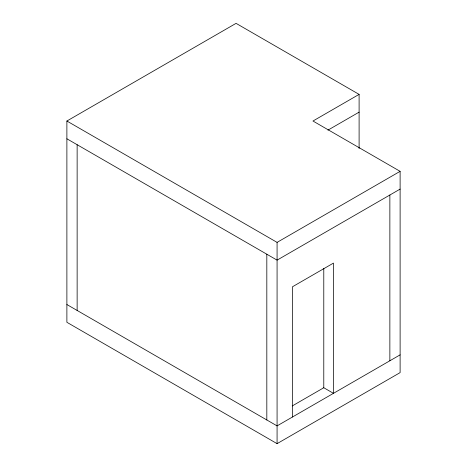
<?xml version="1.0" encoding="UTF-8"?>
<svg xmlns="http://www.w3.org/2000/svg" width="467" height="467" viewBox="0 0 467 467"><rect width="100%" height="100%" fill="white"/><g stroke="black" fill="none" stroke-linecap="round" stroke-linejoin="round"><path stroke-width="0.7" d="M359.105 94.387L312.96 121.023L400.114 171.342L400.114 372.613L277.077 443.65L66.886 322.294L66.886 121.023L236.063 23.35L359.105 94.387L359.105 148.494M327.927 130.147L359.105 112.144M66.886 121.023L277.077 242.379L400.114 171.342M400.114 189.1L277.077 260.137L66.886 138.787M292.231 405.951L323.783 387.738L323.783 268.42M400.114 354.856L277.077 425.892L66.886 304.537M323.217 387.412L333.467 393.331L333.467 263.096L292.459 286.779L292.459 417.013M389.863 195.019L389.863 360.775M277.077 242.379L277.077 443.65M266.82 254.217L266.82 419.973M77.137 144.706L77.137 310.456"/></g></svg>
